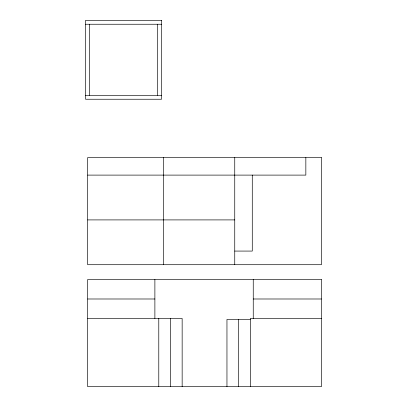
<?xml version="1.0" encoding="UTF-8"?>
<svg xmlns="http://www.w3.org/2000/svg" width="407" height="407" viewBox="0 0 407 407"><rect width="100%" height="100%" fill="white"/><g stroke="black" fill="none" stroke-linecap="round" stroke-linejoin="round"><path stroke-width="0.61" d="M170.467 386.65L170.467 318.472M182.153 386.65L182.153 318.472L87.678 318.472M85.572 24.247L161.538 24.247M85.572 95.345L161.538 95.345M87.678 175.107L305.845 175.107L305.845 157.575M87.678 219.907L234.747 219.907M234.747 251.073L252.279 251.073L252.279 175.107M87.678 298.992L154.884 298.992M253.251 298.992L321.428 298.992M321.428 318.472L250.33 318.472L250.33 386.65M250.33 319.444L226.958 319.444L226.958 386.65M253.251 279.512L253.251 318.472M238.644 319.444L238.644 386.65M234.747 157.575L234.747 264.708M163.65 157.575L163.65 264.708M158.781 318.472L158.781 386.65M157.641 24.247L157.641 95.345M154.884 279.512L154.884 318.472M89.464 24.247L89.464 95.345M161.538 20.35L85.572 20.35L85.572 99.242L161.538 99.242L161.538 20.35M321.428 157.575L87.678 157.575L87.678 264.708L321.428 264.708L321.428 157.575M321.428 279.512L87.678 279.512L87.678 386.65L321.428 386.65L321.428 279.512"/></g></svg>
